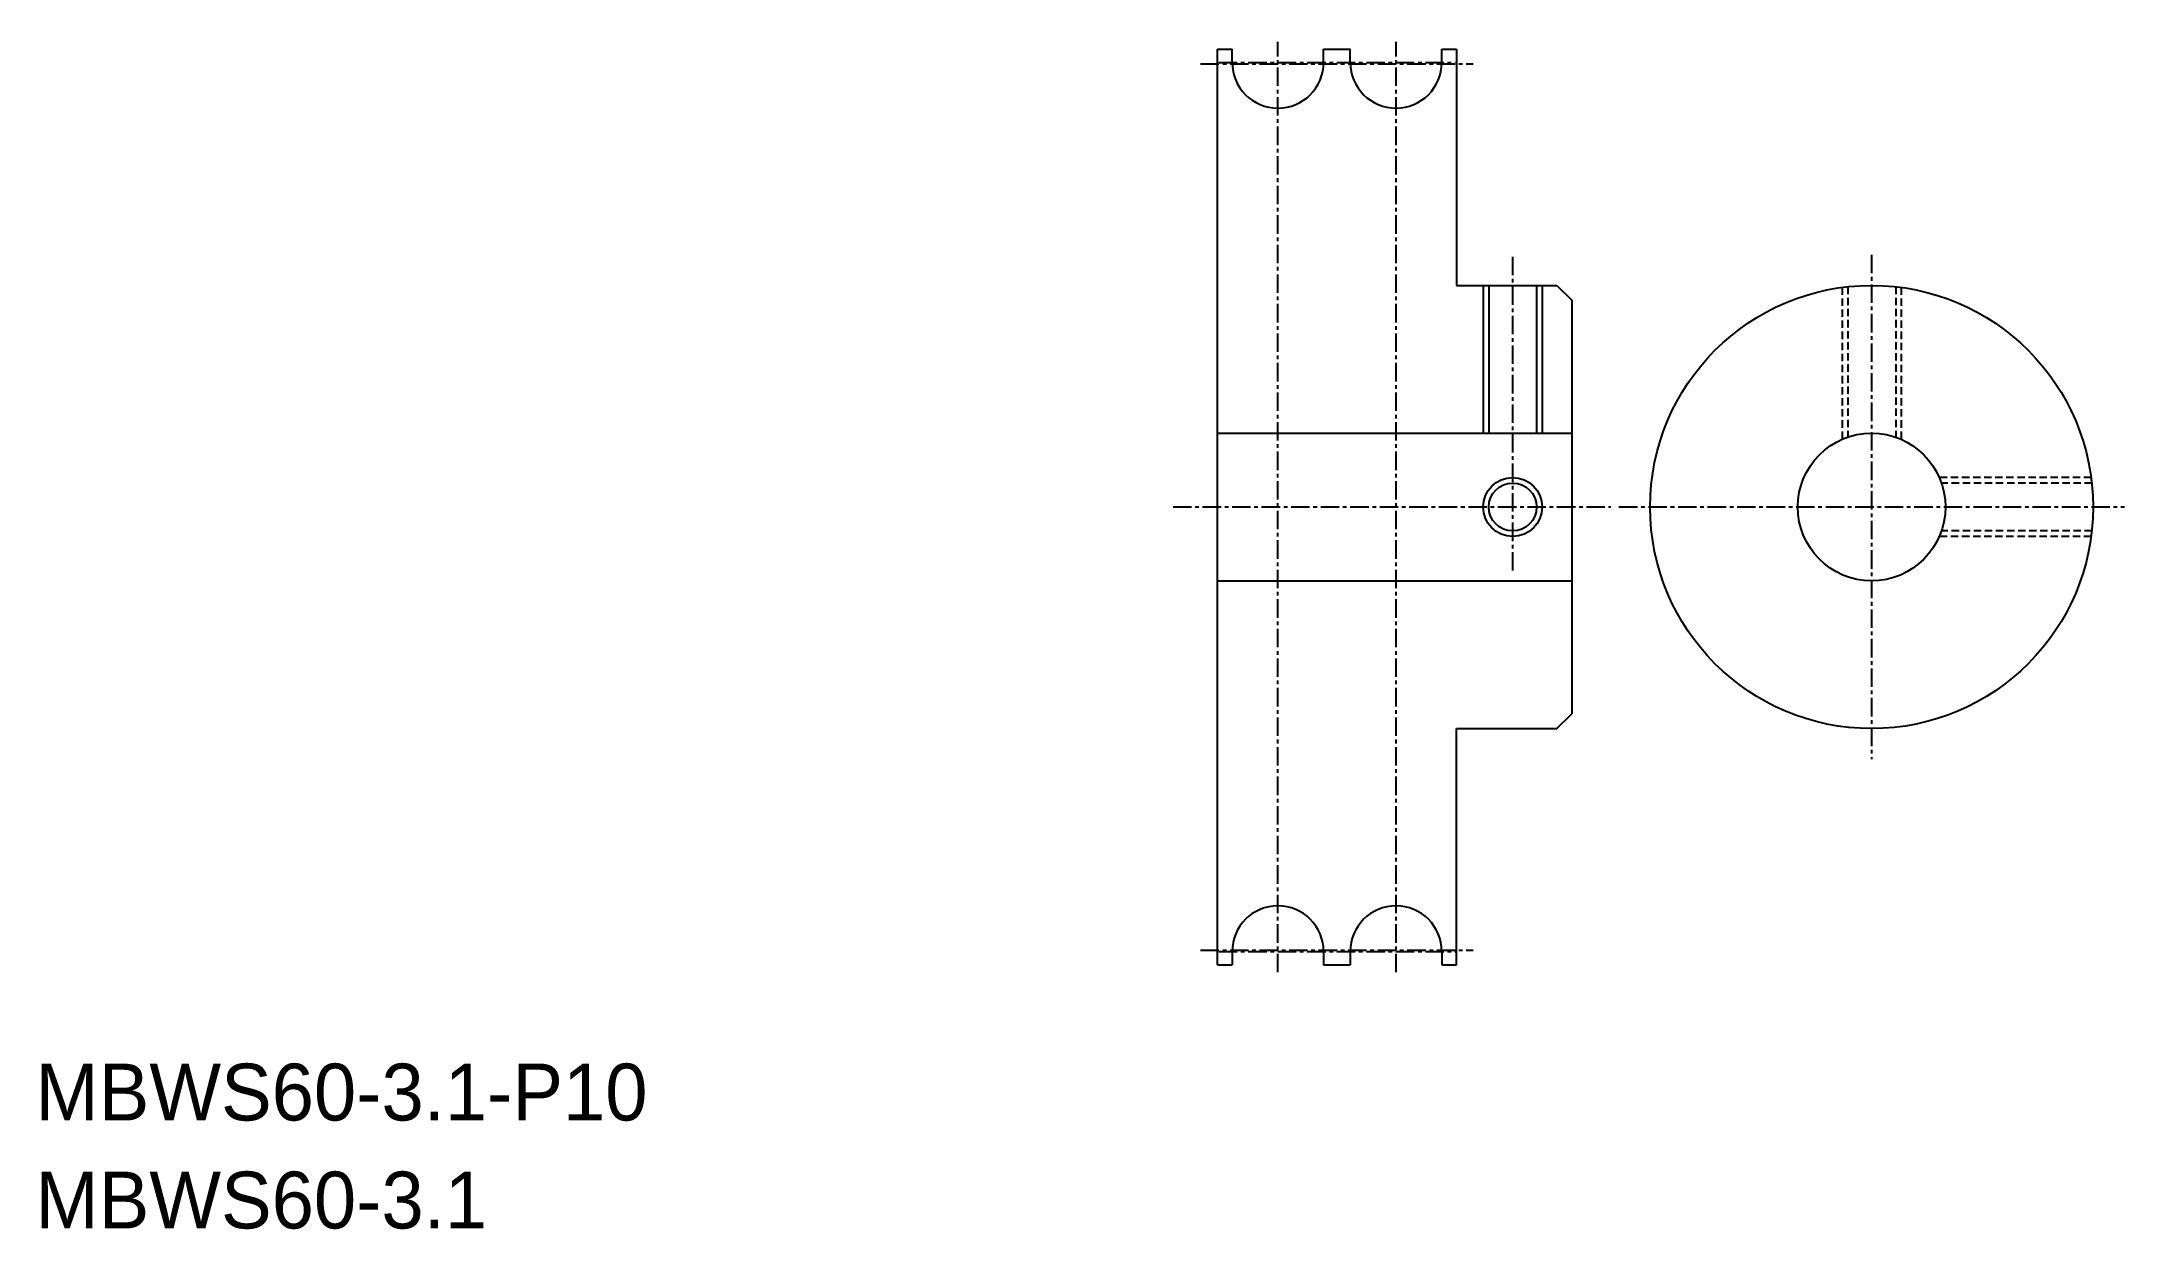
# Model space of a CAD drawing. Extents: x -31 to 110, y -21 to 59.
import ezdxf

# ---------------------------------------------------------------- set-up
doc = ezdxf.new("R2010")
doc.units = 0
doc.linetypes.add('CENTER', pattern=[2, 1.25, -0.25, 0.25, -0.25])
doc.linetypes.add('DASHED', pattern=[0.75, 0.5, -0.25])
doc.layers.get('0').update_dxf_attribs({"linetype": 'CONTINUOUS'})
doc.layers.add('CENTER', color=1, linetype='CENTER')

msp = doc.modelspace()

# ---------------------------------------------------------------- linework, layer by layer
at = {"color": 7, "linetype": 'CONTINUOUS'}
for p, q in [((48.32, -3.27), (48.32, 58.73)), ((48.32, 58.73), (49.32, 58.73)), ((49.32, 57.83), (49.32, 58.73)), ((55.52, 57.83), (55.52, 58.73)), ((55.52, 58.73), (57.32, 58.73)), ((57.32, 57.83), (57.32, 58.73)), ((63.52, 58.73), (64.52, 58.73)), ((63.52, 57.83), (63.52, 58.73)), ((64.52, 58.73), (64.52, 42.73)), ((64.52, 42.73), (71.32, 42.73)), ((66.7, 42.73), (66.7, 32.73)), ((69.94, 42.73), (69.94, 32.73)), ((71.32, 42.73), (72.32, 41.73)), ((72.32, 41.73), (72.32, 13.73)), ((48.32, 32.73), (72.32, 32.73)), ((48.32, 22.73), (72.32, 22.73)), ((64.52, 12.73), (71.32, 12.73)), ((64.52, -3.27), (64.52, 12.73)), ((71.32, 12.73), (72.32, 13.73)), ((49.32, -2.37), (49.32, -3.27)), ((55.52, -2.37), (55.52, -3.27)), ((57.32, -2.37), (57.32, -3.27)), ((63.52, -2.37), (63.52, -3.27)), ((48.32, -3.27), (49.32, -3.27)), ((55.52, -3.27), (57.32, -3.27)), ((63.52, -3.27), (64.52, -3.27))]:
    msp.add_line(p, q, dxfattribs=at)
at = {"color": 3, "linetype": 'CONTINUOUS'}
for p, q in [((66.32, 42.73), (66.32, 32.73)), ((70.32, 42.73), (70.32, 32.73))]:
    msp.add_line(p, q, dxfattribs=at)
at = {"color": 3, "linetype": 'DASHED'}
for p, q in [((90.64, 42.6), (90.64, 32.31)), ((91.02, 42.64), (91.02, 32.46)), ((94.26, 42.64), (94.26, 32.46)), ((94.64, 42.6), (94.64, 32.31)), ((107.5, 29.73), (97.22, 29.73)), ((107.55, 29.35), (97.36, 29.35)), ((107.5, 25.73), (97.22, 25.73)), ((107.55, 26.11), (97.36, 26.11))]:
    msp.add_line(p, q, dxfattribs=at)
at = {"color": 7, "linetype": 'CONTINUOUS'}
for centre, radius in [((92.63, 27.73), 15), ((92.63, 27.73), 5), ((68.32, 27.73), 1.62)]:
    msp.add_circle(centre, radius, dxfattribs=at)
at = {"color": 3, "linetype": 'CONTINUOUS'}
msp.add_circle((68.32, 27.73), 2, dxfattribs=at)
at = {"color": 7, "linetype": 'CONTINUOUS'}
for centre, start, end in [((52.42, 57.83), 180, 0), ((60.42, 57.83), 180, 0), ((52.42, -2.37), 360, 180), ((60.42, -2.37), 360, 180)]:
    msp.add_arc(centre, 3.1, start, end, dxfattribs=at)
at = {"layer": 'CENTER', "color": 1, "linetype": 'CENTER'}
for p, q in [((52.42, -3.77), (52.42, 59.23)), ((60.42, -3.77), (60.42, 59.23)), ((47.18, 57.73), (65.65, 57.73)), ((48.41, 57.83), (64.42, 57.83)), ((68.32, 44.67), (68.32, 23.23)), ((92.63, 44.8), (92.63, 10.66)), ((45.32, 27.73), (74.96, 27.73)), ((75.52, 27.73), (109.75, 27.73)), ((47.18, -2.27), (65.65, -2.27)), ((48.41, -2.37), (64.42, -2.37))]:
    msp.add_line(p, q, dxfattribs=at)

# ---------------------------------------------------------------- texts
at = {"color": 7, "linetype": 'CONTINUOUS'}
for s, height, p in [('MBWS60-3.1-P10', 3.8472, (-31.73, -13.8)), ('MBWS60-3.1', 3.847, (-31.73, -21.11))]:
    msp.add_text(s, height=height, dxfattribs=at).set_placement(p)

doc.saveas('drawing.dxf')
